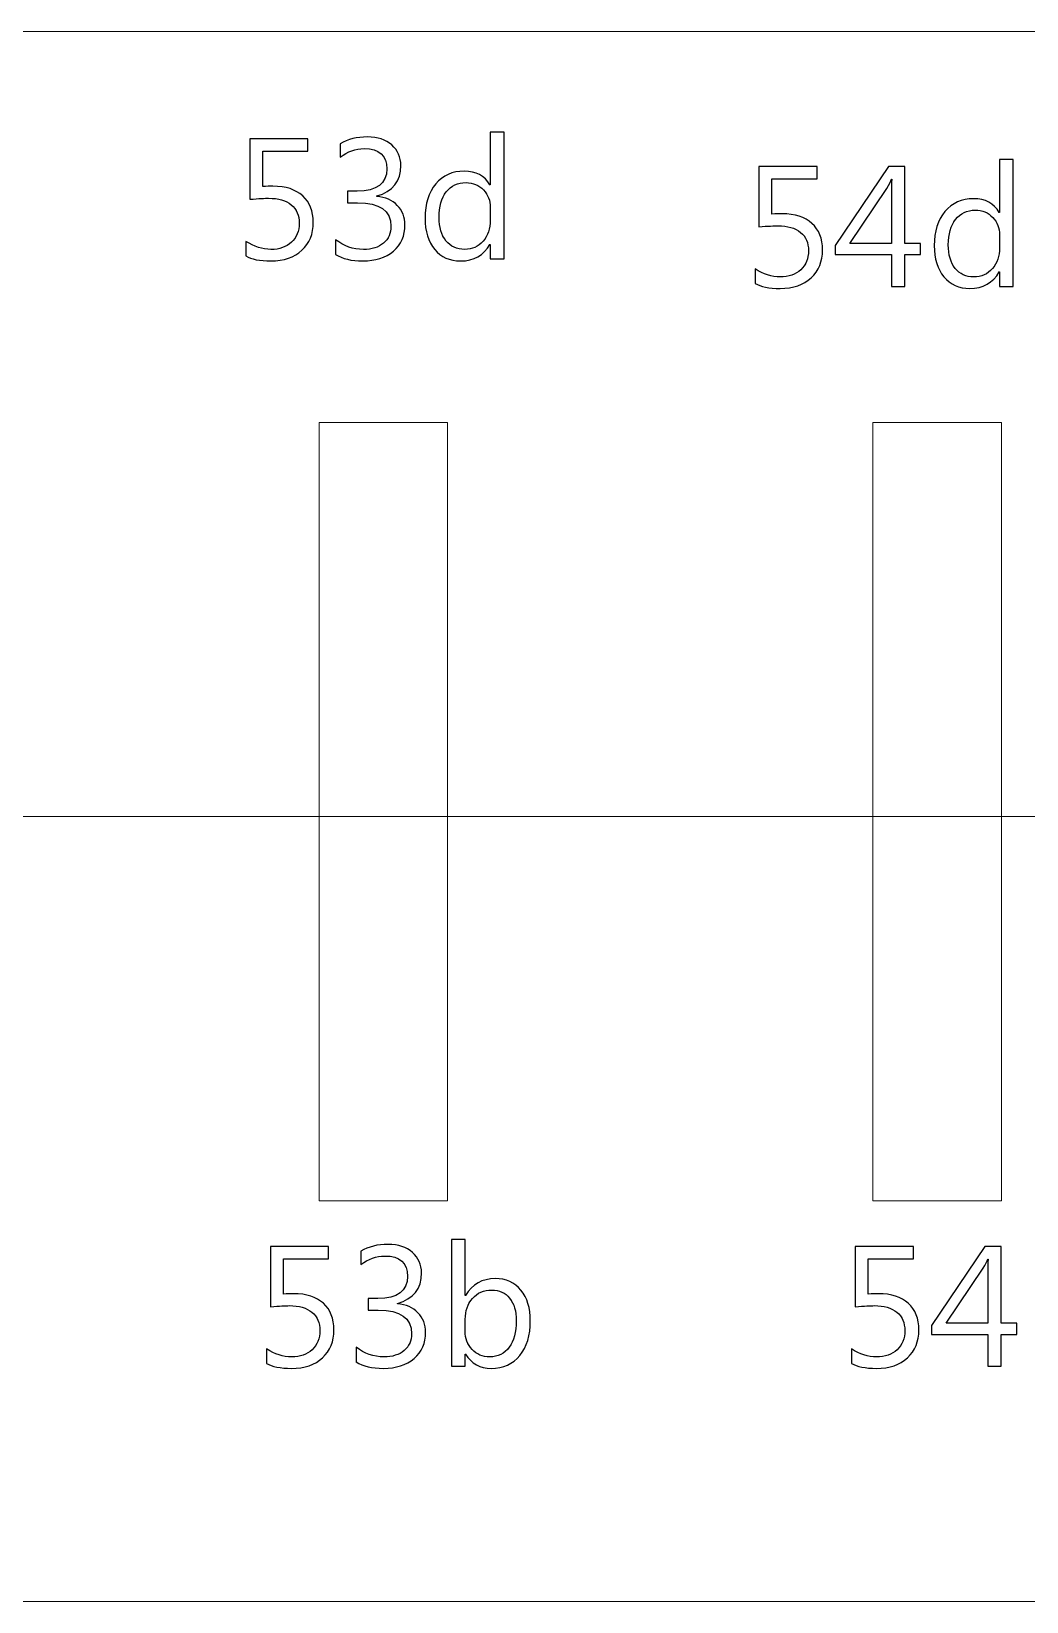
# Model space of a CAD drawing. Header units: centimetres. Extents: x -370 to 378, y -504 to 433.
# Drawn here: x 60.4 to 107.2, y -18.4 to 55.6 of the extents above; entities that cross this region are included whole.
import ezdxf

# ---------------------------------------------------------------- set-up
doc = ezdxf.new("R2010")
doc.units = ezdxf.units.CM
doc.header["$MEASUREMENT"] = 0
doc.layers.add('Camada 1', color=7, linetype='Continuous')
doc.layers.add('Camada 2', color=20, linetype='Continuous')

msp = doc.modelspace()

# ---------------------------------------------------------------- linework, layer by layer
at = {"layer": 'Camada 1', "lineweight": 9}
for points in [[(1.833, 18.613), (152.144, 18.613), (152.144, 55.576), (1.833, 55.576), (1.833, 18.613)], [(73.894, 0.519), (79.94, 0.519), (79.94, 37.166), (73.894, 37.166), (73.894, 0.519)], [(99.954, 0.519), (106.001, 0.519), (106.001, 37.166), (99.954, 37.166), (99.954, 0.519)], [(1.833, -18.351), (152.144, -18.351), (152.144, 18.612), (1.833, 18.612), (1.833, -18.351)]]:
    msp.add_lwpolyline(points, close=True, dxfattribs=at)
at = {"layer": 'Camada 2'}
for points, knots in [([(70.451, 45.004), (70.451, 45.004), (70.451, 45.689), (70.451, 45.689), (70.451, 45.689), (70.837, 45.437), (71.229, 45.31), (71.628, 45.31), (71.628, 45.31), (72.028, 45.31), (72.349, 45.423), (72.593, 45.649), (72.593, 45.649), (72.837, 45.873), (72.959, 46.173), (72.959, 46.545), (72.959, 46.545), (72.959, 46.915), (72.834, 47.204), (72.585, 47.411), (72.585, 47.411), (72.336, 47.618), (71.979, 47.721), (71.514, 47.721), (71.514, 47.721), (71.357, 47.721), (71.061, 47.705), (70.628, 47.674), (70.628, 47.674), (70.628, 47.674), (70.628, 50.512), (70.628, 50.512), (70.628, 50.512), (70.628, 50.512), (73.362, 50.512), (73.362, 50.512), (73.362, 50.512), (73.362, 50.512), (73.362, 49.931), (73.362, 49.931), (73.362, 49.931), (73.362, 49.931), (71.241, 49.931), (71.241, 49.931), (71.241, 49.931), (71.241, 49.931), (71.241, 48.27), (71.241, 48.27), (71.241, 48.27), (71.415, 48.281), (71.575, 48.286), (71.722, 48.286), (71.722, 48.286), (72.326, 48.286), (72.794, 48.134), (73.124, 47.832), (73.124, 47.832), (73.455, 47.529), (73.62, 47.114), (73.62, 46.587), (73.62, 46.587), (73.62, 46.041), (73.443, 45.602), (73.087, 45.27), (73.087, 45.27), (72.731, 44.936), (72.241, 44.77), (71.622, 44.77), (71.622, 44.77), (71.099, 44.77), (70.709, 44.848), (70.451, 45.004)], [0, 0, 0, 0, 0.052632, 0.052632, 0.052632, 0.052632, 0.105263, 0.105263, 0.105263, 0.105263, 0.157895, 0.157895, 0.157895, 0.157895, 0.210526, 0.210526, 0.210526, 0.210526, 0.263158, 0.263158, 0.263158, 0.263158, 0.315789, 0.315789, 0.315789, 0.315789, 0.368421, 0.368421, 0.368421, 0.368421, 0.421053, 0.421053, 0.421053, 0.421053, 0.473684, 0.473684, 0.473684, 0.473684, 0.526316, 0.526316, 0.526316, 0.526316, 0.578947, 0.578947, 0.578947, 0.578947, 0.631579, 0.631579, 0.631579, 0.631579, 0.684211, 0.684211, 0.684211, 0.684211, 0.736842, 0.736842, 0.736842, 0.736842, 0.789474, 0.789474, 0.789474, 0.789474, 0.842105, 0.842105, 0.842105, 0.842105, 0.894737, 0.894737, 0.894737, 0.894737, 1, 1, 1, 1]), ([(74.669, 45.076), (74.669, 45.076), (74.669, 45.77), (74.669, 45.77), (74.669, 45.77), (75.055, 45.463), (75.491, 45.31), (75.977, 45.31), (75.977, 45.31), (76.372, 45.31), (76.686, 45.408), (76.922, 45.606), (76.922, 45.606), (77.157, 45.803), (77.274, 46.07), (77.274, 46.403), (77.274, 46.403), (77.274, 47.142), (76.75, 47.512), (75.702, 47.512), (75.702, 47.512), (75.702, 47.512), (75.233, 47.512), (75.233, 47.512), (75.233, 47.512), (75.233, 47.512), (75.233, 48.06), (75.233, 48.06), (75.233, 48.06), (75.233, 48.06), (75.68, 48.06), (75.68, 48.06), (75.68, 48.06), (76.614, 48.06), (77.08, 48.407), (77.08, 49.099), (77.08, 49.099), (77.08, 49.74), (76.724, 50.06), (76.012, 50.06), (76.012, 50.06), (75.614, 50.06), (75.239, 49.926), (74.887, 49.657), (74.887, 49.657), (74.887, 49.657), (74.887, 50.286), (74.887, 50.286), (74.887, 50.286), (75.249, 50.501), (75.678, 50.609), (76.172, 50.609), (76.172, 50.609), (76.647, 50.609), (77.028, 50.482), (77.314, 50.231), (77.314, 50.231), (77.599, 49.978), (77.742, 49.656), (77.742, 49.262), (77.742, 49.262), (77.742, 48.518), (77.364, 48.04), (76.607, 47.828), (76.607, 47.828), (76.607, 47.828), (76.607, 47.811), (76.607, 47.811), (76.607, 47.811), (77.013, 47.772), (77.336, 47.63), (77.575, 47.384), (77.575, 47.384), (77.815, 47.138), (77.935, 46.832), (77.935, 46.465), (77.935, 46.465), (77.935, 45.957), (77.754, 45.548), (77.389, 45.236), (77.389, 45.236), (77.025, 44.926), (76.545, 44.77), (75.95, 44.77), (75.95, 44.77), (75.413, 44.77), (74.986, 44.872), (74.669, 45.076)], [0, 0, 0, 0, 0.043478, 0.043478, 0.043478, 0.043478, 0.086957, 0.086957, 0.086957, 0.086957, 0.130435, 0.130435, 0.130435, 0.130435, 0.173913, 0.173913, 0.173913, 0.173913, 0.217391, 0.217391, 0.217391, 0.217391, 0.26087, 0.26087, 0.26087, 0.26087, 0.304348, 0.304348, 0.304348, 0.304348, 0.347826, 0.347826, 0.347826, 0.347826, 0.391304, 0.391304, 0.391304, 0.391304, 0.434783, 0.434783, 0.434783, 0.434783, 0.478261, 0.478261, 0.478261, 0.478261, 0.521739, 0.521739, 0.521739, 0.521739, 0.565217, 0.565217, 0.565217, 0.565217, 0.608696, 0.608696, 0.608696, 0.608696, 0.652174, 0.652174, 0.652174, 0.652174, 0.695652, 0.695652, 0.695652, 0.695652, 0.73913, 0.73913, 0.73913, 0.73913, 0.782609, 0.782609, 0.782609, 0.782609, 0.826087, 0.826087, 0.826087, 0.826087, 0.869565, 0.869565, 0.869565, 0.869565, 0.913043, 0.913043, 0.913043, 0.913043, 1, 1, 1, 1]), ([(82.596, 44.867), (82.596, 44.867), (81.951, 44.867), (81.951, 44.867), (81.951, 44.867), (81.951, 44.867), (81.951, 45.547), (81.951, 45.547), (81.951, 45.547), (81.951, 45.547), (81.935, 45.547), (81.935, 45.547), (81.935, 45.547), (81.637, 45.029), (81.174, 44.77), (80.549, 44.77), (80.549, 44.77), (80.043, 44.77), (79.637, 44.95), (79.333, 45.311), (79.333, 45.311), (79.03, 45.673), (78.879, 46.165), (78.879, 46.789), (78.879, 46.789), (78.879, 47.455), (79.047, 47.99), (79.383, 48.392), (79.383, 48.392), (79.719, 48.794), (80.166, 48.996), (80.725, 48.996), (80.725, 48.996), (81.28, 48.996), (81.682, 48.779), (81.935, 48.345), (81.935, 48.345), (81.935, 48.345), (81.951, 48.345), (81.951, 48.345), (81.951, 48.345), (81.951, 48.345), (81.951, 50.834), (81.951, 50.834), (81.951, 50.834), (81.951, 50.834), (82.596, 50.834), (82.596, 50.834), (82.596, 50.834), (82.596, 50.834), (82.596, 44.867), (82.596, 44.867)], [0, 0, 0, 0, 0.071429, 0.071429, 0.071429, 0.071429, 0.142857, 0.142857, 0.142857, 0.142857, 0.214286, 0.214286, 0.214286, 0.214286, 0.285714, 0.285714, 0.285714, 0.285714, 0.357143, 0.357143, 0.357143, 0.357143, 0.428571, 0.428571, 0.428571, 0.428571, 0.5, 0.5, 0.5, 0.5, 0.571429, 0.571429, 0.571429, 0.571429, 0.642857, 0.642857, 0.642857, 0.642857, 0.714286, 0.714286, 0.714286, 0.714286, 0.785714, 0.785714, 0.785714, 0.785714, 0.857143, 0.857143, 0.857143, 0.857143, 1, 1, 1, 1]), ([(106.561, 43.571), (106.561, 43.571), (105.916, 43.571), (105.916, 43.571), (105.916, 43.571), (105.916, 43.571), (105.916, 44.251), (105.916, 44.251), (105.916, 44.251), (105.916, 44.251), (105.9, 44.251), (105.9, 44.251), (105.9, 44.251), (105.602, 43.734), (105.139, 43.474), (104.514, 43.474), (104.514, 43.474), (104.007, 43.474), (103.602, 43.654), (103.298, 44.016), (103.298, 44.016), (102.995, 44.378), (102.844, 44.87), (102.844, 45.493), (102.844, 45.493), (102.844, 46.16), (103.012, 46.695), (103.348, 47.097), (103.348, 47.097), (103.683, 47.499), (104.131, 47.7), (104.69, 47.7), (104.69, 47.7), (105.245, 47.7), (105.647, 47.484), (105.9, 47.05), (105.9, 47.05), (105.9, 47.05), (105.916, 47.05), (105.916, 47.05), (105.916, 47.05), (105.916, 47.05), (105.916, 49.539), (105.916, 49.539), (105.916, 49.539), (105.916, 49.539), (106.561, 49.539), (106.561, 49.539), (106.561, 49.539), (106.561, 49.539), (106.561, 43.571), (106.561, 43.571)], [0, 0, 0, 0, 0.071429, 0.071429, 0.071429, 0.071429, 0.142857, 0.142857, 0.142857, 0.142857, 0.214286, 0.214286, 0.214286, 0.214286, 0.285714, 0.285714, 0.285714, 0.285714, 0.357143, 0.357143, 0.357143, 0.357143, 0.428571, 0.428571, 0.428571, 0.428571, 0.5, 0.5, 0.5, 0.5, 0.571429, 0.571429, 0.571429, 0.571429, 0.642857, 0.642857, 0.642857, 0.642857, 0.714286, 0.714286, 0.714286, 0.714286, 0.785714, 0.785714, 0.785714, 0.785714, 0.857143, 0.857143, 0.857143, 0.857143, 1, 1, 1, 1]), ([(94.416, 43.708), (94.416, 43.708), (94.416, 44.394), (94.416, 44.394), (94.416, 44.394), (94.802, 44.141), (95.194, 44.015), (95.593, 44.015), (95.593, 44.015), (95.993, 44.015), (96.314, 44.128), (96.558, 44.353), (96.558, 44.353), (96.802, 44.578), (96.924, 44.878), (96.924, 45.25), (96.924, 45.25), (96.924, 45.62), (96.799, 45.909), (96.55, 46.115), (96.55, 46.115), (96.3, 46.323), (95.944, 46.426), (95.479, 46.426), (95.479, 46.426), (95.322, 46.426), (95.026, 46.41), (94.593, 46.379), (94.593, 46.379), (94.593, 46.379), (94.593, 49.216), (94.593, 49.216), (94.593, 49.216), (94.593, 49.216), (97.327, 49.216), (97.327, 49.216), (97.327, 49.216), (97.327, 49.216), (97.327, 48.636), (97.327, 48.636), (97.327, 48.636), (97.327, 48.636), (95.206, 48.636), (95.206, 48.636), (95.206, 48.636), (95.206, 48.636), (95.206, 46.974), (95.206, 46.974), (95.206, 46.974), (95.38, 46.985), (95.54, 46.991), (95.687, 46.991), (95.687, 46.991), (96.291, 46.991), (96.759, 46.839), (97.089, 46.536), (97.089, 46.536), (97.42, 46.234), (97.585, 45.818), (97.585, 45.292), (97.585, 45.292), (97.585, 44.746), (97.408, 44.306), (97.052, 43.974), (97.052, 43.974), (96.696, 43.641), (96.206, 43.474), (95.587, 43.474), (95.587, 43.474), (95.064, 43.474), (94.674, 43.552), (94.416, 43.708)], [0, 0, 0, 0, 0.052632, 0.052632, 0.052632, 0.052632, 0.105263, 0.105263, 0.105263, 0.105263, 0.157895, 0.157895, 0.157895, 0.157895, 0.210526, 0.210526, 0.210526, 0.210526, 0.263158, 0.263158, 0.263158, 0.263158, 0.315789, 0.315789, 0.315789, 0.315789, 0.368421, 0.368421, 0.368421, 0.368421, 0.421053, 0.421053, 0.421053, 0.421053, 0.473684, 0.473684, 0.473684, 0.473684, 0.526316, 0.526316, 0.526316, 0.526316, 0.578947, 0.578947, 0.578947, 0.578947, 0.631579, 0.631579, 0.631579, 0.631579, 0.684211, 0.684211, 0.684211, 0.684211, 0.736842, 0.736842, 0.736842, 0.736842, 0.789474, 0.789474, 0.789474, 0.789474, 0.842105, 0.842105, 0.842105, 0.842105, 0.894737, 0.894737, 0.894737, 0.894737, 1, 1, 1, 1]), ([(102.19, 45.071), (102.19, 45.071), (101.464, 45.071), (101.464, 45.071), (101.464, 45.071), (101.464, 45.071), (101.464, 43.571), (101.464, 43.571), (101.464, 43.571), (101.464, 43.571), (100.827, 43.571), (100.827, 43.571), (100.827, 43.571), (100.827, 43.571), (100.827, 45.071), (100.827, 45.071), (100.827, 45.071), (100.827, 45.071), (98.174, 45.071), (98.174, 45.071), (98.174, 45.071), (98.174, 45.071), (98.174, 45.493), (98.174, 45.493), (98.174, 45.493), (98.174, 45.493), (100.686, 49.216), (100.686, 49.216), (100.686, 49.216), (100.686, 49.216), (101.464, 49.216), (101.464, 49.216), (101.464, 49.216), (101.464, 49.216), (101.464, 45.595), (101.464, 45.595), (101.464, 45.595), (101.464, 45.595), (102.19, 45.595), (102.19, 45.595), (102.19, 45.595), (102.19, 45.595), (102.19, 45.071), (102.19, 45.071)], [0, 0, 0, 0, 0.083333, 0.083333, 0.083333, 0.083333, 0.166667, 0.166667, 0.166667, 0.166667, 0.25, 0.25, 0.25, 0.25, 0.333333, 0.333333, 0.333333, 0.333333, 0.416667, 0.416667, 0.416667, 0.416667, 0.5, 0.5, 0.5, 0.5, 0.583333, 0.583333, 0.583333, 0.583333, 0.666667, 0.666667, 0.666667, 0.666667, 0.75, 0.75, 0.75, 0.75, 0.833333, 0.833333, 0.833333, 0.833333, 1, 1, 1, 1]), ([(81.951, 46.689), (81.951, 46.689), (81.951, 47.286), (81.951, 47.286), (81.951, 47.286), (81.951, 47.613), (81.844, 47.889), (81.629, 48.115), (81.629, 48.115), (81.412, 48.342), (81.139, 48.455), (80.809, 48.455), (80.809, 48.455), (80.415, 48.455), (80.104, 48.31), (79.879, 48.021), (79.879, 48.021), (79.653, 47.731), (79.54, 47.33), (79.54, 46.82), (79.54, 46.82), (79.54, 46.353), (79.649, 45.985), (79.865, 45.715), (79.865, 45.715), (80.082, 45.445), (80.372, 45.31), (80.738, 45.31), (80.738, 45.31), (81.098, 45.31), (81.389, 45.441), (81.614, 45.701), (81.614, 45.701), (81.838, 45.962), (81.951, 46.291), (81.951, 46.689)], [0, 0, 0, 0, 0.1, 0.1, 0.1, 0.1, 0.2, 0.2, 0.2, 0.2, 0.3, 0.3, 0.3, 0.3, 0.4, 0.4, 0.4, 0.4, 0.5, 0.5, 0.5, 0.5, 0.6, 0.6, 0.6, 0.6, 0.7, 0.7, 0.7, 0.7, 0.8, 0.8, 0.8, 0.8, 1, 1, 1, 1]), ([(100.827, 45.595), (100.827, 45.595), (100.827, 48.035), (100.827, 48.035), (100.827, 48.035), (100.827, 48.208), (100.833, 48.403), (100.843, 48.618), (100.843, 48.618), (100.843, 48.618), (100.827, 48.618), (100.827, 48.618), (100.827, 48.618), (100.791, 48.523), (100.718, 48.379), (100.611, 48.185), (100.611, 48.185), (100.611, 48.185), (98.874, 45.595), (98.874, 45.595), (98.874, 45.595), (98.874, 45.595), (100.827, 45.595), (100.827, 45.595)], [0, 0, 0, 0, 0.142857, 0.142857, 0.142857, 0.142857, 0.285714, 0.285714, 0.285714, 0.285714, 0.428571, 0.428571, 0.428571, 0.428571, 0.571429, 0.571429, 0.571429, 0.571429, 0.714286, 0.714286, 0.714286, 0.714286, 1, 1, 1, 1]), ([(105.916, 45.394), (105.916, 45.394), (105.916, 45.991), (105.916, 45.991), (105.916, 45.991), (105.916, 46.317), (105.808, 46.594), (105.594, 46.82), (105.594, 46.82), (105.377, 47.047), (105.104, 47.16), (104.774, 47.16), (104.774, 47.16), (104.38, 47.16), (104.069, 47.015), (103.843, 46.726), (103.843, 46.726), (103.618, 46.436), (103.505, 46.035), (103.505, 45.524), (103.505, 45.524), (103.505, 45.058), (103.614, 44.689), (103.83, 44.419), (103.83, 44.419), (104.047, 44.149), (104.337, 44.015), (104.702, 44.015), (104.702, 44.015), (105.063, 44.015), (105.354, 44.145), (105.579, 44.406), (105.579, 44.406), (105.803, 44.667), (105.916, 44.996), (105.916, 45.394)], [0, 0, 0, 0, 0.1, 0.1, 0.1, 0.1, 0.2, 0.2, 0.2, 0.2, 0.3, 0.3, 0.3, 0.3, 0.4, 0.4, 0.4, 0.4, 0.5, 0.5, 0.5, 0.5, 0.6, 0.6, 0.6, 0.6, 0.7, 0.7, 0.7, 0.7, 0.8, 0.8, 0.8, 0.8, 1, 1, 1, 1]), ([(80.786, -6.695), (80.786, -6.695), (80.77, -6.695), (80.77, -6.695), (80.77, -6.695), (80.77, -6.695), (80.77, -7.273), (80.77, -7.273), (80.77, -7.273), (80.77, -7.273), (80.124, -7.273), (80.124, -7.273), (80.124, -7.273), (80.124, -7.273), (80.124, -1.305), (80.124, -1.305), (80.124, -1.305), (80.124, -1.305), (80.77, -1.305), (80.77, -1.305), (80.77, -1.305), (80.77, -1.305), (80.77, -3.945), (80.77, -3.945), (80.77, -3.945), (80.77, -3.945), (80.786, -3.945), (80.786, -3.945), (80.786, -3.945), (81.103, -3.412), (81.568, -3.144), (82.179, -3.144), (82.179, -3.144), (82.697, -3.144), (83.101, -3.324), (83.394, -3.686), (83.394, -3.686), (83.688, -4.047), (83.834, -4.531), (83.834, -5.139), (83.834, -5.139), (83.834, -5.814), (83.67, -6.355), (83.342, -6.761), (83.342, -6.761), (83.013, -7.167), (82.564, -7.37), (81.994, -7.37), (81.994, -7.37), (81.462, -7.37), (81.059, -7.146), (80.786, -6.695)], [0, 0, 0, 0, 0.071429, 0.071429, 0.071429, 0.071429, 0.142857, 0.142857, 0.142857, 0.142857, 0.214286, 0.214286, 0.214286, 0.214286, 0.285714, 0.285714, 0.285714, 0.285714, 0.357143, 0.357143, 0.357143, 0.357143, 0.428571, 0.428571, 0.428571, 0.428571, 0.5, 0.5, 0.5, 0.5, 0.571429, 0.571429, 0.571429, 0.571429, 0.642857, 0.642857, 0.642857, 0.642857, 0.714286, 0.714286, 0.714286, 0.714286, 0.785714, 0.785714, 0.785714, 0.785714, 0.857143, 0.857143, 0.857143, 0.857143, 1, 1, 1, 1]), ([(71.423, -7.136), (71.423, -7.136), (71.423, -6.451), (71.423, -6.451), (71.423, -6.451), (71.808, -6.703), (72.201, -6.83), (72.6, -6.83), (72.6, -6.83), (72.999, -6.83), (73.32, -6.717), (73.565, -6.491), (73.565, -6.491), (73.808, -6.266), (73.931, -5.967), (73.931, -5.594), (73.931, -5.594), (73.931, -5.225), (73.806, -4.936), (73.557, -4.729), (73.557, -4.729), (73.307, -4.522), (72.951, -4.418), (72.486, -4.418), (72.486, -4.418), (72.328, -4.418), (72.033, -4.434), (71.6, -4.466), (71.6, -4.466), (71.6, -4.466), (71.6, -1.628), (71.6, -1.628), (71.6, -1.628), (71.6, -1.628), (74.334, -1.628), (74.334, -1.628), (74.334, -1.628), (74.334, -1.628), (74.334, -2.209), (74.334, -2.209), (74.334, -2.209), (74.334, -2.209), (72.213, -2.209), (72.213, -2.209), (72.213, -2.209), (72.213, -2.209), (72.213, -3.87), (72.213, -3.87), (72.213, -3.87), (72.386, -3.859), (72.546, -3.854), (72.694, -3.854), (72.694, -3.854), (73.298, -3.854), (73.765, -4.006), (74.096, -4.308), (74.096, -4.308), (74.427, -4.611), (74.592, -5.026), (74.592, -5.553), (74.592, -5.553), (74.592, -6.098), (74.415, -6.538), (74.058, -6.87), (74.058, -6.87), (73.702, -7.203), (73.213, -7.37), (72.593, -7.37), (72.593, -7.37), (72.071, -7.37), (71.681, -7.292), (71.423, -7.136)], [0, 0, 0, 0, 0.052632, 0.052632, 0.052632, 0.052632, 0.105263, 0.105263, 0.105263, 0.105263, 0.157895, 0.157895, 0.157895, 0.157895, 0.210526, 0.210526, 0.210526, 0.210526, 0.263158, 0.263158, 0.263158, 0.263158, 0.315789, 0.315789, 0.315789, 0.315789, 0.368421, 0.368421, 0.368421, 0.368421, 0.421053, 0.421053, 0.421053, 0.421053, 0.473684, 0.473684, 0.473684, 0.473684, 0.526316, 0.526316, 0.526316, 0.526316, 0.578947, 0.578947, 0.578947, 0.578947, 0.631579, 0.631579, 0.631579, 0.631579, 0.684211, 0.684211, 0.684211, 0.684211, 0.736842, 0.736842, 0.736842, 0.736842, 0.789474, 0.789474, 0.789474, 0.789474, 0.842105, 0.842105, 0.842105, 0.842105, 0.894737, 0.894737, 0.894737, 0.894737, 1, 1, 1, 1]), ([(75.64, -7.064), (75.64, -7.064), (75.64, -6.37), (75.64, -6.37), (75.64, -6.37), (76.026, -6.676), (76.463, -6.83), (76.948, -6.83), (76.948, -6.83), (77.343, -6.83), (77.658, -6.732), (77.893, -6.534), (77.893, -6.534), (78.128, -6.336), (78.245, -6.07), (78.245, -5.737), (78.245, -5.737), (78.245, -4.998), (77.721, -4.628), (76.674, -4.628), (76.674, -4.628), (76.674, -4.628), (76.205, -4.628), (76.205, -4.628), (76.205, -4.628), (76.205, -4.628), (76.205, -4.08), (76.205, -4.08), (76.205, -4.08), (76.205, -4.08), (76.651, -4.08), (76.651, -4.08), (76.651, -4.08), (77.585, -4.08), (78.052, -3.733), (78.052, -3.041), (78.052, -3.041), (78.052, -2.4), (77.695, -2.08), (76.983, -2.08), (76.983, -2.08), (76.585, -2.08), (76.21, -2.214), (75.858, -2.483), (75.858, -2.483), (75.858, -2.483), (75.858, -1.854), (75.858, -1.854), (75.858, -1.854), (76.221, -1.639), (76.65, -1.531), (77.143, -1.531), (77.143, -1.531), (77.619, -1.531), (77.999, -1.658), (78.286, -1.909), (78.286, -1.909), (78.571, -2.162), (78.713, -2.484), (78.713, -2.878), (78.713, -2.878), (78.713, -3.621), (78.335, -4.1), (77.579, -4.312), (77.579, -4.312), (77.579, -4.312), (77.579, -4.328), (77.579, -4.328), (77.579, -4.328), (77.984, -4.367), (78.307, -4.51), (78.546, -4.756), (78.546, -4.756), (78.787, -5.002), (78.907, -5.308), (78.907, -5.675), (78.907, -5.675), (78.907, -6.183), (78.725, -6.592), (78.361, -6.904), (78.361, -6.904), (77.997, -7.214), (77.517, -7.37), (76.921, -7.37), (76.921, -7.37), (76.385, -7.37), (75.958, -7.268), (75.64, -7.064)], [0, 0, 0, 0, 0.043478, 0.043478, 0.043478, 0.043478, 0.086957, 0.086957, 0.086957, 0.086957, 0.130435, 0.130435, 0.130435, 0.130435, 0.173913, 0.173913, 0.173913, 0.173913, 0.217391, 0.217391, 0.217391, 0.217391, 0.26087, 0.26087, 0.26087, 0.26087, 0.304348, 0.304348, 0.304348, 0.304348, 0.347826, 0.347826, 0.347826, 0.347826, 0.391304, 0.391304, 0.391304, 0.391304, 0.434783, 0.434783, 0.434783, 0.434783, 0.478261, 0.478261, 0.478261, 0.478261, 0.521739, 0.521739, 0.521739, 0.521739, 0.565217, 0.565217, 0.565217, 0.565217, 0.608696, 0.608696, 0.608696, 0.608696, 0.652174, 0.652174, 0.652174, 0.652174, 0.695652, 0.695652, 0.695652, 0.695652, 0.73913, 0.73913, 0.73913, 0.73913, 0.782609, 0.782609, 0.782609, 0.782609, 0.826087, 0.826087, 0.826087, 0.826087, 0.869565, 0.869565, 0.869565, 0.869565, 0.913043, 0.913043, 0.913043, 0.913043, 1, 1, 1, 1]), ([(98.95, -7.136), (98.95, -7.136), (98.95, -6.451), (98.95, -6.451), (98.95, -6.451), (99.336, -6.703), (99.728, -6.83), (100.127, -6.83), (100.127, -6.83), (100.526, -6.83), (100.848, -6.717), (101.092, -6.491), (101.092, -6.491), (101.336, -6.266), (101.458, -5.967), (101.458, -5.594), (101.458, -5.594), (101.458, -5.225), (101.333, -4.936), (101.084, -4.729), (101.084, -4.729), (100.834, -4.522), (100.478, -4.418), (100.013, -4.418), (100.013, -4.418), (99.856, -4.418), (99.56, -4.434), (99.127, -4.466), (99.127, -4.466), (99.127, -4.466), (99.127, -1.628), (99.127, -1.628), (99.127, -1.628), (99.127, -1.628), (101.861, -1.628), (101.861, -1.628), (101.861, -1.628), (101.861, -1.628), (101.861, -2.209), (101.861, -2.209), (101.861, -2.209), (101.861, -2.209), (99.74, -2.209), (99.74, -2.209), (99.74, -2.209), (99.74, -2.209), (99.74, -3.87), (99.74, -3.87), (99.74, -3.87), (99.914, -3.859), (100.073, -3.854), (100.221, -3.854), (100.221, -3.854), (100.825, -3.854), (101.293, -4.006), (101.623, -4.308), (101.623, -4.308), (101.954, -4.611), (102.119, -5.026), (102.119, -5.553), (102.119, -5.553), (102.119, -6.098), (101.942, -6.538), (101.586, -6.87), (101.586, -6.87), (101.229, -7.203), (100.74, -7.37), (100.121, -7.37), (100.121, -7.37), (99.598, -7.37), (99.208, -7.292), (98.95, -7.136)], [0, 0, 0, 0, 0.052632, 0.052632, 0.052632, 0.052632, 0.105263, 0.105263, 0.105263, 0.105263, 0.157895, 0.157895, 0.157895, 0.157895, 0.210526, 0.210526, 0.210526, 0.210526, 0.263158, 0.263158, 0.263158, 0.263158, 0.315789, 0.315789, 0.315789, 0.315789, 0.368421, 0.368421, 0.368421, 0.368421, 0.421053, 0.421053, 0.421053, 0.421053, 0.473684, 0.473684, 0.473684, 0.473684, 0.526316, 0.526316, 0.526316, 0.526316, 0.578947, 0.578947, 0.578947, 0.578947, 0.631579, 0.631579, 0.631579, 0.631579, 0.684211, 0.684211, 0.684211, 0.684211, 0.736842, 0.736842, 0.736842, 0.736842, 0.789474, 0.789474, 0.789474, 0.789474, 0.842105, 0.842105, 0.842105, 0.842105, 0.894737, 0.894737, 0.894737, 0.894737, 1, 1, 1, 1]), ([(106.724, -5.773), (106.724, -5.773), (105.998, -5.773), (105.998, -5.773), (105.998, -5.773), (105.998, -5.773), (105.998, -7.273), (105.998, -7.273), (105.998, -7.273), (105.998, -7.273), (105.361, -7.273), (105.361, -7.273), (105.361, -7.273), (105.361, -7.273), (105.361, -5.773), (105.361, -5.773), (105.361, -5.773), (105.361, -5.773), (102.708, -5.773), (102.708, -5.773), (102.708, -5.773), (102.708, -5.773), (102.708, -5.351), (102.708, -5.351), (102.708, -5.351), (102.708, -5.351), (105.22, -1.628), (105.22, -1.628), (105.22, -1.628), (105.22, -1.628), (105.998, -1.628), (105.998, -1.628), (105.998, -1.628), (105.998, -1.628), (105.998, -5.249), (105.998, -5.249), (105.998, -5.249), (105.998, -5.249), (106.724, -5.249), (106.724, -5.249), (106.724, -5.249), (106.724, -5.249), (106.724, -5.773), (106.724, -5.773)], [0, 0, 0, 0, 0.083333, 0.083333, 0.083333, 0.083333, 0.166667, 0.166667, 0.166667, 0.166667, 0.25, 0.25, 0.25, 0.25, 0.333333, 0.333333, 0.333333, 0.333333, 0.416667, 0.416667, 0.416667, 0.416667, 0.5, 0.5, 0.5, 0.5, 0.583333, 0.583333, 0.583333, 0.583333, 0.666667, 0.666667, 0.666667, 0.666667, 0.75, 0.75, 0.75, 0.75, 0.833333, 0.833333, 0.833333, 0.833333, 1, 1, 1, 1]), ([(105.361, -5.249), (105.361, -5.249), (105.361, -2.809), (105.361, -2.809), (105.361, -2.809), (105.361, -2.636), (105.367, -2.441), (105.377, -2.226), (105.377, -2.226), (105.377, -2.226), (105.361, -2.226), (105.361, -2.226), (105.361, -2.226), (105.325, -2.322), (105.252, -2.465), (105.145, -2.659), (105.145, -2.659), (105.145, -2.659), (103.408, -5.249), (103.408, -5.249), (103.408, -5.249), (103.408, -5.249), (105.361, -5.249), (105.361, -5.249)], [0, 0, 0, 0, 0.142857, 0.142857, 0.142857, 0.142857, 0.285714, 0.285714, 0.285714, 0.285714, 0.428571, 0.428571, 0.428571, 0.428571, 0.571429, 0.571429, 0.571429, 0.571429, 0.714286, 0.714286, 0.714286, 0.714286, 1, 1, 1, 1]), ([(80.77, -5.063), (80.77, -5.063), (80.77, -5.628), (80.77, -5.628), (80.77, -5.628), (80.77, -5.963), (80.878, -6.246), (81.095, -6.48), (81.095, -6.48), (81.311, -6.713), (81.587, -6.83), (81.92, -6.83), (81.92, -6.83), (82.311, -6.83), (82.618, -6.679), (82.839, -6.379), (82.839, -6.379), (83.061, -6.078), (83.173, -5.662), (83.173, -5.127), (83.173, -5.127), (83.173, -4.676), (83.069, -4.323), (82.861, -4.068), (82.861, -4.068), (82.654, -3.812), (82.373, -3.684), (82.018, -3.684), (82.018, -3.684), (81.643, -3.684), (81.341, -3.815), (81.112, -4.077), (81.112, -4.077), (80.884, -4.339), (80.77, -4.668), (80.77, -5.063)], [0, 0, 0, 0, 0.1, 0.1, 0.1, 0.1, 0.2, 0.2, 0.2, 0.2, 0.3, 0.3, 0.3, 0.3, 0.4, 0.4, 0.4, 0.4, 0.5, 0.5, 0.5, 0.5, 0.6, 0.6, 0.6, 0.6, 0.7, 0.7, 0.7, 0.7, 0.8, 0.8, 0.8, 0.8, 1, 1, 1, 1])]:
    msp.add_open_spline(points, degree=3, knots=knots, dxfattribs=at)
at = {"layer": 'Camada 2', "lineweight": 9}
for points, knots in [([(70.451, 45.004), (70.451, 45.004), (70.451, 45.689), (70.451, 45.689), (70.451, 45.689), (70.837, 45.437), (71.229, 45.31), (71.628, 45.31), (71.628, 45.31), (72.028, 45.31), (72.349, 45.423), (72.593, 45.649), (72.593, 45.649), (72.837, 45.873), (72.959, 46.173), (72.959, 46.545), (72.959, 46.545), (72.959, 46.915), (72.834, 47.204), (72.585, 47.411), (72.585, 47.411), (72.336, 47.618), (71.979, 47.721), (71.514, 47.721), (71.514, 47.721), (71.357, 47.721), (71.061, 47.705), (70.628, 47.674), (70.628, 47.674), (70.628, 47.674), (70.628, 50.512), (70.628, 50.512), (70.628, 50.512), (70.628, 50.512), (73.362, 50.512), (73.362, 50.512), (73.362, 50.512), (73.362, 50.512), (73.362, 49.931), (73.362, 49.931), (73.362, 49.931), (73.362, 49.931), (71.241, 49.931), (71.241, 49.931), (71.241, 49.931), (71.241, 49.931), (71.241, 48.27), (71.241, 48.27), (71.241, 48.27), (71.415, 48.281), (71.575, 48.286), (71.722, 48.286), (71.722, 48.286), (72.326, 48.286), (72.794, 48.134), (73.124, 47.832), (73.124, 47.832), (73.455, 47.529), (73.62, 47.114), (73.62, 46.587), (73.62, 46.587), (73.62, 46.041), (73.443, 45.602), (73.087, 45.27), (73.087, 45.27), (72.731, 44.936), (72.241, 44.77), (71.622, 44.77), (71.622, 44.77), (71.099, 44.77), (70.709, 44.848), (70.451, 45.004)], [0, 0, 0, 0, 0.052632, 0.052632, 0.052632, 0.052632, 0.105263, 0.105263, 0.105263, 0.105263, 0.157895, 0.157895, 0.157895, 0.157895, 0.210526, 0.210526, 0.210526, 0.210526, 0.263158, 0.263158, 0.263158, 0.263158, 0.315789, 0.315789, 0.315789, 0.315789, 0.368421, 0.368421, 0.368421, 0.368421, 0.421053, 0.421053, 0.421053, 0.421053, 0.473684, 0.473684, 0.473684, 0.473684, 0.526316, 0.526316, 0.526316, 0.526316, 0.578947, 0.578947, 0.578947, 0.578947, 0.631579, 0.631579, 0.631579, 0.631579, 0.684211, 0.684211, 0.684211, 0.684211, 0.736842, 0.736842, 0.736842, 0.736842, 0.789474, 0.789474, 0.789474, 0.789474, 0.842105, 0.842105, 0.842105, 0.842105, 0.894737, 0.894737, 0.894737, 0.894737, 1, 1, 1, 1]), ([(74.669, 45.076), (74.669, 45.076), (74.669, 45.77), (74.669, 45.77), (74.669, 45.77), (75.055, 45.463), (75.491, 45.31), (75.977, 45.31), (75.977, 45.31), (76.372, 45.31), (76.686, 45.408), (76.922, 45.606), (76.922, 45.606), (77.157, 45.803), (77.274, 46.07), (77.274, 46.403), (77.274, 46.403), (77.274, 47.142), (76.75, 47.512), (75.702, 47.512), (75.702, 47.512), (75.702, 47.512), (75.233, 47.512), (75.233, 47.512), (75.233, 47.512), (75.233, 47.512), (75.233, 48.06), (75.233, 48.06), (75.233, 48.06), (75.233, 48.06), (75.68, 48.06), (75.68, 48.06), (75.68, 48.06), (76.614, 48.06), (77.08, 48.407), (77.08, 49.099), (77.08, 49.099), (77.08, 49.74), (76.724, 50.06), (76.012, 50.06), (76.012, 50.06), (75.614, 50.06), (75.239, 49.926), (74.887, 49.657), (74.887, 49.657), (74.887, 49.657), (74.887, 50.286), (74.887, 50.286), (74.887, 50.286), (75.249, 50.501), (75.678, 50.609), (76.172, 50.609), (76.172, 50.609), (76.647, 50.609), (77.028, 50.482), (77.314, 50.231), (77.314, 50.231), (77.599, 49.978), (77.742, 49.656), (77.742, 49.262), (77.742, 49.262), (77.742, 48.518), (77.364, 48.04), (76.607, 47.828), (76.607, 47.828), (76.607, 47.828), (76.607, 47.811), (76.607, 47.811), (76.607, 47.811), (77.013, 47.772), (77.336, 47.63), (77.575, 47.384), (77.575, 47.384), (77.815, 47.138), (77.935, 46.832), (77.935, 46.465), (77.935, 46.465), (77.935, 45.957), (77.754, 45.548), (77.389, 45.236), (77.389, 45.236), (77.025, 44.926), (76.545, 44.77), (75.95, 44.77), (75.95, 44.77), (75.413, 44.77), (74.986, 44.872), (74.669, 45.076)], [0, 0, 0, 0, 0.043478, 0.043478, 0.043478, 0.043478, 0.086957, 0.086957, 0.086957, 0.086957, 0.130435, 0.130435, 0.130435, 0.130435, 0.173913, 0.173913, 0.173913, 0.173913, 0.217391, 0.217391, 0.217391, 0.217391, 0.26087, 0.26087, 0.26087, 0.26087, 0.304348, 0.304348, 0.304348, 0.304348, 0.347826, 0.347826, 0.347826, 0.347826, 0.391304, 0.391304, 0.391304, 0.391304, 0.434783, 0.434783, 0.434783, 0.434783, 0.478261, 0.478261, 0.478261, 0.478261, 0.521739, 0.521739, 0.521739, 0.521739, 0.565217, 0.565217, 0.565217, 0.565217, 0.608696, 0.608696, 0.608696, 0.608696, 0.652174, 0.652174, 0.652174, 0.652174, 0.695652, 0.695652, 0.695652, 0.695652, 0.73913, 0.73913, 0.73913, 0.73913, 0.782609, 0.782609, 0.782609, 0.782609, 0.826087, 0.826087, 0.826087, 0.826087, 0.869565, 0.869565, 0.869565, 0.869565, 0.913043, 0.913043, 0.913043, 0.913043, 1, 1, 1, 1]), ([(82.596, 44.867), (82.596, 44.867), (81.951, 44.867), (81.951, 44.867), (81.951, 44.867), (81.951, 44.867), (81.951, 45.547), (81.951, 45.547), (81.951, 45.547), (81.951, 45.547), (81.935, 45.547), (81.935, 45.547), (81.935, 45.547), (81.637, 45.029), (81.174, 44.77), (80.549, 44.77), (80.549, 44.77), (80.043, 44.77), (79.637, 44.95), (79.333, 45.311), (79.333, 45.311), (79.03, 45.673), (78.879, 46.165), (78.879, 46.789), (78.879, 46.789), (78.879, 47.455), (79.047, 47.99), (79.383, 48.392), (79.383, 48.392), (79.719, 48.794), (80.166, 48.996), (80.725, 48.996), (80.725, 48.996), (81.28, 48.996), (81.682, 48.779), (81.935, 48.345), (81.935, 48.345), (81.935, 48.345), (81.951, 48.345), (81.951, 48.345), (81.951, 48.345), (81.951, 48.345), (81.951, 50.834), (81.951, 50.834), (81.951, 50.834), (81.951, 50.834), (82.596, 50.834), (82.596, 50.834), (82.596, 50.834), (82.596, 50.834), (82.596, 44.867), (82.596, 44.867)], [0, 0, 0, 0, 0.071429, 0.071429, 0.071429, 0.071429, 0.142857, 0.142857, 0.142857, 0.142857, 0.214286, 0.214286, 0.214286, 0.214286, 0.285714, 0.285714, 0.285714, 0.285714, 0.357143, 0.357143, 0.357143, 0.357143, 0.428571, 0.428571, 0.428571, 0.428571, 0.5, 0.5, 0.5, 0.5, 0.571429, 0.571429, 0.571429, 0.571429, 0.642857, 0.642857, 0.642857, 0.642857, 0.714286, 0.714286, 0.714286, 0.714286, 0.785714, 0.785714, 0.785714, 0.785714, 0.857143, 0.857143, 0.857143, 0.857143, 1, 1, 1, 1]), ([(106.561, 43.571), (106.561, 43.571), (105.916, 43.571), (105.916, 43.571), (105.916, 43.571), (105.916, 43.571), (105.916, 44.251), (105.916, 44.251), (105.916, 44.251), (105.916, 44.251), (105.9, 44.251), (105.9, 44.251), (105.9, 44.251), (105.602, 43.734), (105.139, 43.474), (104.514, 43.474), (104.514, 43.474), (104.007, 43.474), (103.602, 43.654), (103.298, 44.016), (103.298, 44.016), (102.995, 44.378), (102.844, 44.87), (102.844, 45.493), (102.844, 45.493), (102.844, 46.16), (103.012, 46.695), (103.348, 47.097), (103.348, 47.097), (103.683, 47.499), (104.131, 47.7), (104.69, 47.7), (104.69, 47.7), (105.245, 47.7), (105.647, 47.484), (105.9, 47.05), (105.9, 47.05), (105.9, 47.05), (105.916, 47.05), (105.916, 47.05), (105.916, 47.05), (105.916, 47.05), (105.916, 49.539), (105.916, 49.539), (105.916, 49.539), (105.916, 49.539), (106.561, 49.539), (106.561, 49.539), (106.561, 49.539), (106.561, 49.539), (106.561, 43.571), (106.561, 43.571)], [0, 0, 0, 0, 0.071429, 0.071429, 0.071429, 0.071429, 0.142857, 0.142857, 0.142857, 0.142857, 0.214286, 0.214286, 0.214286, 0.214286, 0.285714, 0.285714, 0.285714, 0.285714, 0.357143, 0.357143, 0.357143, 0.357143, 0.428571, 0.428571, 0.428571, 0.428571, 0.5, 0.5, 0.5, 0.5, 0.571429, 0.571429, 0.571429, 0.571429, 0.642857, 0.642857, 0.642857, 0.642857, 0.714286, 0.714286, 0.714286, 0.714286, 0.785714, 0.785714, 0.785714, 0.785714, 0.857143, 0.857143, 0.857143, 0.857143, 1, 1, 1, 1]), ([(94.416, 43.708), (94.416, 43.708), (94.416, 44.394), (94.416, 44.394), (94.416, 44.394), (94.802, 44.141), (95.194, 44.015), (95.593, 44.015), (95.593, 44.015), (95.993, 44.015), (96.314, 44.128), (96.558, 44.353), (96.558, 44.353), (96.802, 44.578), (96.924, 44.878), (96.924, 45.25), (96.924, 45.25), (96.924, 45.62), (96.799, 45.909), (96.55, 46.115), (96.55, 46.115), (96.3, 46.323), (95.944, 46.426), (95.479, 46.426), (95.479, 46.426), (95.322, 46.426), (95.026, 46.41), (94.593, 46.379), (94.593, 46.379), (94.593, 46.379), (94.593, 49.216), (94.593, 49.216), (94.593, 49.216), (94.593, 49.216), (97.327, 49.216), (97.327, 49.216), (97.327, 49.216), (97.327, 49.216), (97.327, 48.636), (97.327, 48.636), (97.327, 48.636), (97.327, 48.636), (95.206, 48.636), (95.206, 48.636), (95.206, 48.636), (95.206, 48.636), (95.206, 46.974), (95.206, 46.974), (95.206, 46.974), (95.38, 46.985), (95.54, 46.991), (95.687, 46.991), (95.687, 46.991), (96.291, 46.991), (96.759, 46.839), (97.089, 46.536), (97.089, 46.536), (97.42, 46.234), (97.585, 45.818), (97.585, 45.292), (97.585, 45.292), (97.585, 44.746), (97.408, 44.306), (97.052, 43.974), (97.052, 43.974), (96.696, 43.641), (96.206, 43.474), (95.587, 43.474), (95.587, 43.474), (95.064, 43.474), (94.674, 43.552), (94.416, 43.708)], [0, 0, 0, 0, 0.052632, 0.052632, 0.052632, 0.052632, 0.105263, 0.105263, 0.105263, 0.105263, 0.157895, 0.157895, 0.157895, 0.157895, 0.210526, 0.210526, 0.210526, 0.210526, 0.263158, 0.263158, 0.263158, 0.263158, 0.315789, 0.315789, 0.315789, 0.315789, 0.368421, 0.368421, 0.368421, 0.368421, 0.421053, 0.421053, 0.421053, 0.421053, 0.473684, 0.473684, 0.473684, 0.473684, 0.526316, 0.526316, 0.526316, 0.526316, 0.578947, 0.578947, 0.578947, 0.578947, 0.631579, 0.631579, 0.631579, 0.631579, 0.684211, 0.684211, 0.684211, 0.684211, 0.736842, 0.736842, 0.736842, 0.736842, 0.789474, 0.789474, 0.789474, 0.789474, 0.842105, 0.842105, 0.842105, 0.842105, 0.894737, 0.894737, 0.894737, 0.894737, 1, 1, 1, 1]), ([(102.19, 45.071), (102.19, 45.071), (101.464, 45.071), (101.464, 45.071), (101.464, 45.071), (101.464, 45.071), (101.464, 43.571), (101.464, 43.571), (101.464, 43.571), (101.464, 43.571), (100.827, 43.571), (100.827, 43.571), (100.827, 43.571), (100.827, 43.571), (100.827, 45.071), (100.827, 45.071), (100.827, 45.071), (100.827, 45.071), (98.174, 45.071), (98.174, 45.071), (98.174, 45.071), (98.174, 45.071), (98.174, 45.493), (98.174, 45.493), (98.174, 45.493), (98.174, 45.493), (100.686, 49.216), (100.686, 49.216), (100.686, 49.216), (100.686, 49.216), (101.464, 49.216), (101.464, 49.216), (101.464, 49.216), (101.464, 49.216), (101.464, 45.595), (101.464, 45.595), (101.464, 45.595), (101.464, 45.595), (102.19, 45.595), (102.19, 45.595), (102.19, 45.595), (102.19, 45.595), (102.19, 45.071), (102.19, 45.071)], [0, 0, 0, 0, 0.083333, 0.083333, 0.083333, 0.083333, 0.166667, 0.166667, 0.166667, 0.166667, 0.25, 0.25, 0.25, 0.25, 0.333333, 0.333333, 0.333333, 0.333333, 0.416667, 0.416667, 0.416667, 0.416667, 0.5, 0.5, 0.5, 0.5, 0.583333, 0.583333, 0.583333, 0.583333, 0.666667, 0.666667, 0.666667, 0.666667, 0.75, 0.75, 0.75, 0.75, 0.833333, 0.833333, 0.833333, 0.833333, 1, 1, 1, 1]), ([(81.951, 46.689), (81.951, 46.689), (81.951, 47.286), (81.951, 47.286), (81.951, 47.286), (81.951, 47.613), (81.844, 47.889), (81.629, 48.115), (81.629, 48.115), (81.412, 48.342), (81.139, 48.455), (80.809, 48.455), (80.809, 48.455), (80.415, 48.455), (80.104, 48.31), (79.879, 48.021), (79.879, 48.021), (79.653, 47.731), (79.54, 47.33), (79.54, 46.82), (79.54, 46.82), (79.54, 46.353), (79.649, 45.985), (79.865, 45.715), (79.865, 45.715), (80.082, 45.445), (80.372, 45.31), (80.738, 45.31), (80.738, 45.31), (81.098, 45.31), (81.389, 45.441), (81.614, 45.701), (81.614, 45.701), (81.838, 45.962), (81.951, 46.291), (81.951, 46.689)], [0, 0, 0, 0, 0.1, 0.1, 0.1, 0.1, 0.2, 0.2, 0.2, 0.2, 0.3, 0.3, 0.3, 0.3, 0.4, 0.4, 0.4, 0.4, 0.5, 0.5, 0.5, 0.5, 0.6, 0.6, 0.6, 0.6, 0.7, 0.7, 0.7, 0.7, 0.8, 0.8, 0.8, 0.8, 1, 1, 1, 1]), ([(100.827, 45.595), (100.827, 45.595), (100.827, 48.035), (100.827, 48.035), (100.827, 48.035), (100.827, 48.208), (100.833, 48.403), (100.843, 48.618), (100.843, 48.618), (100.843, 48.618), (100.827, 48.618), (100.827, 48.618), (100.827, 48.618), (100.791, 48.523), (100.718, 48.379), (100.611, 48.185), (100.611, 48.185), (100.611, 48.185), (98.874, 45.595), (98.874, 45.595), (98.874, 45.595), (98.874, 45.595), (100.827, 45.595), (100.827, 45.595)], [0, 0, 0, 0, 0.142857, 0.142857, 0.142857, 0.142857, 0.285714, 0.285714, 0.285714, 0.285714, 0.428571, 0.428571, 0.428571, 0.428571, 0.571429, 0.571429, 0.571429, 0.571429, 0.714286, 0.714286, 0.714286, 0.714286, 1, 1, 1, 1]), ([(105.916, 45.394), (105.916, 45.394), (105.916, 45.991), (105.916, 45.991), (105.916, 45.991), (105.916, 46.317), (105.808, 46.594), (105.594, 46.82), (105.594, 46.82), (105.377, 47.047), (105.104, 47.16), (104.774, 47.16), (104.774, 47.16), (104.38, 47.16), (104.069, 47.015), (103.843, 46.726), (103.843, 46.726), (103.618, 46.436), (103.505, 46.035), (103.505, 45.524), (103.505, 45.524), (103.505, 45.058), (103.614, 44.689), (103.83, 44.419), (103.83, 44.419), (104.047, 44.149), (104.337, 44.015), (104.702, 44.015), (104.702, 44.015), (105.063, 44.015), (105.354, 44.145), (105.579, 44.406), (105.579, 44.406), (105.803, 44.667), (105.916, 44.996), (105.916, 45.394)], [0, 0, 0, 0, 0.1, 0.1, 0.1, 0.1, 0.2, 0.2, 0.2, 0.2, 0.3, 0.3, 0.3, 0.3, 0.4, 0.4, 0.4, 0.4, 0.5, 0.5, 0.5, 0.5, 0.6, 0.6, 0.6, 0.6, 0.7, 0.7, 0.7, 0.7, 0.8, 0.8, 0.8, 0.8, 1, 1, 1, 1]), ([(80.786, -6.695), (80.786, -6.695), (80.77, -6.695), (80.77, -6.695), (80.77, -6.695), (80.77, -6.695), (80.77, -7.273), (80.77, -7.273), (80.77, -7.273), (80.77, -7.273), (80.124, -7.273), (80.124, -7.273), (80.124, -7.273), (80.124, -7.273), (80.124, -1.305), (80.124, -1.305), (80.124, -1.305), (80.124, -1.305), (80.77, -1.305), (80.77, -1.305), (80.77, -1.305), (80.77, -1.305), (80.77, -3.945), (80.77, -3.945), (80.77, -3.945), (80.77, -3.945), (80.786, -3.945), (80.786, -3.945), (80.786, -3.945), (81.103, -3.412), (81.568, -3.144), (82.179, -3.144), (82.179, -3.144), (82.697, -3.144), (83.101, -3.324), (83.394, -3.686), (83.394, -3.686), (83.688, -4.047), (83.834, -4.531), (83.834, -5.139), (83.834, -5.139), (83.834, -5.814), (83.67, -6.355), (83.342, -6.761), (83.342, -6.761), (83.013, -7.167), (82.564, -7.37), (81.994, -7.37), (81.994, -7.37), (81.462, -7.37), (81.059, -7.146), (80.786, -6.695)], [0, 0, 0, 0, 0.071429, 0.071429, 0.071429, 0.071429, 0.142857, 0.142857, 0.142857, 0.142857, 0.214286, 0.214286, 0.214286, 0.214286, 0.285714, 0.285714, 0.285714, 0.285714, 0.357143, 0.357143, 0.357143, 0.357143, 0.428571, 0.428571, 0.428571, 0.428571, 0.5, 0.5, 0.5, 0.5, 0.571429, 0.571429, 0.571429, 0.571429, 0.642857, 0.642857, 0.642857, 0.642857, 0.714286, 0.714286, 0.714286, 0.714286, 0.785714, 0.785714, 0.785714, 0.785714, 0.857143, 0.857143, 0.857143, 0.857143, 1, 1, 1, 1]), ([(71.423, -7.136), (71.423, -7.136), (71.423, -6.451), (71.423, -6.451), (71.423, -6.451), (71.808, -6.703), (72.201, -6.83), (72.6, -6.83), (72.6, -6.83), (72.999, -6.83), (73.32, -6.717), (73.565, -6.491), (73.565, -6.491), (73.808, -6.266), (73.931, -5.967), (73.931, -5.594), (73.931, -5.594), (73.931, -5.225), (73.806, -4.936), (73.557, -4.729), (73.557, -4.729), (73.307, -4.522), (72.951, -4.418), (72.486, -4.418), (72.486, -4.418), (72.328, -4.418), (72.033, -4.434), (71.6, -4.466), (71.6, -4.466), (71.6, -4.466), (71.6, -1.628), (71.6, -1.628), (71.6, -1.628), (71.6, -1.628), (74.334, -1.628), (74.334, -1.628), (74.334, -1.628), (74.334, -1.628), (74.334, -2.209), (74.334, -2.209), (74.334, -2.209), (74.334, -2.209), (72.213, -2.209), (72.213, -2.209), (72.213, -2.209), (72.213, -2.209), (72.213, -3.87), (72.213, -3.87), (72.213, -3.87), (72.386, -3.859), (72.546, -3.854), (72.694, -3.854), (72.694, -3.854), (73.298, -3.854), (73.765, -4.006), (74.096, -4.308), (74.096, -4.308), (74.427, -4.611), (74.592, -5.026), (74.592, -5.553), (74.592, -5.553), (74.592, -6.098), (74.415, -6.538), (74.058, -6.87), (74.058, -6.87), (73.702, -7.203), (73.213, -7.37), (72.593, -7.37), (72.593, -7.37), (72.071, -7.37), (71.681, -7.292), (71.423, -7.136)], [0, 0, 0, 0, 0.052632, 0.052632, 0.052632, 0.052632, 0.105263, 0.105263, 0.105263, 0.105263, 0.157895, 0.157895, 0.157895, 0.157895, 0.210526, 0.210526, 0.210526, 0.210526, 0.263158, 0.263158, 0.263158, 0.263158, 0.315789, 0.315789, 0.315789, 0.315789, 0.368421, 0.368421, 0.368421, 0.368421, 0.421053, 0.421053, 0.421053, 0.421053, 0.473684, 0.473684, 0.473684, 0.473684, 0.526316, 0.526316, 0.526316, 0.526316, 0.578947, 0.578947, 0.578947, 0.578947, 0.631579, 0.631579, 0.631579, 0.631579, 0.684211, 0.684211, 0.684211, 0.684211, 0.736842, 0.736842, 0.736842, 0.736842, 0.789474, 0.789474, 0.789474, 0.789474, 0.842105, 0.842105, 0.842105, 0.842105, 0.894737, 0.894737, 0.894737, 0.894737, 1, 1, 1, 1]), ([(75.64, -7.064), (75.64, -7.064), (75.64, -6.37), (75.64, -6.37), (75.64, -6.37), (76.026, -6.676), (76.463, -6.83), (76.948, -6.83), (76.948, -6.83), (77.343, -6.83), (77.658, -6.732), (77.893, -6.534), (77.893, -6.534), (78.128, -6.336), (78.245, -6.07), (78.245, -5.737), (78.245, -5.737), (78.245, -4.998), (77.721, -4.628), (76.674, -4.628), (76.674, -4.628), (76.674, -4.628), (76.205, -4.628), (76.205, -4.628), (76.205, -4.628), (76.205, -4.628), (76.205, -4.08), (76.205, -4.08), (76.205, -4.08), (76.205, -4.08), (76.651, -4.08), (76.651, -4.08), (76.651, -4.08), (77.585, -4.08), (78.052, -3.733), (78.052, -3.041), (78.052, -3.041), (78.052, -2.4), (77.695, -2.08), (76.983, -2.08), (76.983, -2.08), (76.585, -2.08), (76.21, -2.214), (75.858, -2.483), (75.858, -2.483), (75.858, -2.483), (75.858, -1.854), (75.858, -1.854), (75.858, -1.854), (76.221, -1.639), (76.65, -1.531), (77.143, -1.531), (77.143, -1.531), (77.619, -1.531), (77.999, -1.658), (78.286, -1.909), (78.286, -1.909), (78.571, -2.162), (78.713, -2.484), (78.713, -2.878), (78.713, -2.878), (78.713, -3.621), (78.335, -4.1), (77.579, -4.312), (77.579, -4.312), (77.579, -4.312), (77.579, -4.328), (77.579, -4.328), (77.579, -4.328), (77.984, -4.367), (78.307, -4.51), (78.546, -4.756), (78.546, -4.756), (78.787, -5.002), (78.907, -5.308), (78.907, -5.675), (78.907, -5.675), (78.907, -6.183), (78.725, -6.592), (78.361, -6.904), (78.361, -6.904), (77.997, -7.214), (77.517, -7.37), (76.921, -7.37), (76.921, -7.37), (76.385, -7.37), (75.958, -7.268), (75.64, -7.064)], [0, 0, 0, 0, 0.043478, 0.043478, 0.043478, 0.043478, 0.086957, 0.086957, 0.086957, 0.086957, 0.130435, 0.130435, 0.130435, 0.130435, 0.173913, 0.173913, 0.173913, 0.173913, 0.217391, 0.217391, 0.217391, 0.217391, 0.26087, 0.26087, 0.26087, 0.26087, 0.304348, 0.304348, 0.304348, 0.304348, 0.347826, 0.347826, 0.347826, 0.347826, 0.391304, 0.391304, 0.391304, 0.391304, 0.434783, 0.434783, 0.434783, 0.434783, 0.478261, 0.478261, 0.478261, 0.478261, 0.521739, 0.521739, 0.521739, 0.521739, 0.565217, 0.565217, 0.565217, 0.565217, 0.608696, 0.608696, 0.608696, 0.608696, 0.652174, 0.652174, 0.652174, 0.652174, 0.695652, 0.695652, 0.695652, 0.695652, 0.73913, 0.73913, 0.73913, 0.73913, 0.782609, 0.782609, 0.782609, 0.782609, 0.826087, 0.826087, 0.826087, 0.826087, 0.869565, 0.869565, 0.869565, 0.869565, 0.913043, 0.913043, 0.913043, 0.913043, 1, 1, 1, 1]), ([(98.95, -7.136), (98.95, -7.136), (98.95, -6.451), (98.95, -6.451), (98.95, -6.451), (99.336, -6.703), (99.728, -6.83), (100.127, -6.83), (100.127, -6.83), (100.526, -6.83), (100.848, -6.717), (101.092, -6.491), (101.092, -6.491), (101.336, -6.266), (101.458, -5.967), (101.458, -5.594), (101.458, -5.594), (101.458, -5.225), (101.333, -4.936), (101.084, -4.729), (101.084, -4.729), (100.834, -4.522), (100.478, -4.418), (100.013, -4.418), (100.013, -4.418), (99.856, -4.418), (99.56, -4.434), (99.127, -4.466), (99.127, -4.466), (99.127, -4.466), (99.127, -1.628), (99.127, -1.628), (99.127, -1.628), (99.127, -1.628), (101.861, -1.628), (101.861, -1.628), (101.861, -1.628), (101.861, -1.628), (101.861, -2.209), (101.861, -2.209), (101.861, -2.209), (101.861, -2.209), (99.74, -2.209), (99.74, -2.209), (99.74, -2.209), (99.74, -2.209), (99.74, -3.87), (99.74, -3.87), (99.74, -3.87), (99.914, -3.859), (100.073, -3.854), (100.221, -3.854), (100.221, -3.854), (100.825, -3.854), (101.293, -4.006), (101.623, -4.308), (101.623, -4.308), (101.954, -4.611), (102.119, -5.026), (102.119, -5.553), (102.119, -5.553), (102.119, -6.098), (101.942, -6.538), (101.586, -6.87), (101.586, -6.87), (101.229, -7.203), (100.74, -7.37), (100.121, -7.37), (100.121, -7.37), (99.598, -7.37), (99.208, -7.292), (98.95, -7.136)], [0, 0, 0, 0, 0.052632, 0.052632, 0.052632, 0.052632, 0.105263, 0.105263, 0.105263, 0.105263, 0.157895, 0.157895, 0.157895, 0.157895, 0.210526, 0.210526, 0.210526, 0.210526, 0.263158, 0.263158, 0.263158, 0.263158, 0.315789, 0.315789, 0.315789, 0.315789, 0.368421, 0.368421, 0.368421, 0.368421, 0.421053, 0.421053, 0.421053, 0.421053, 0.473684, 0.473684, 0.473684, 0.473684, 0.526316, 0.526316, 0.526316, 0.526316, 0.578947, 0.578947, 0.578947, 0.578947, 0.631579, 0.631579, 0.631579, 0.631579, 0.684211, 0.684211, 0.684211, 0.684211, 0.736842, 0.736842, 0.736842, 0.736842, 0.789474, 0.789474, 0.789474, 0.789474, 0.842105, 0.842105, 0.842105, 0.842105, 0.894737, 0.894737, 0.894737, 0.894737, 1, 1, 1, 1]), ([(106.724, -5.773), (106.724, -5.773), (105.998, -5.773), (105.998, -5.773), (105.998, -5.773), (105.998, -5.773), (105.998, -7.273), (105.998, -7.273), (105.998, -7.273), (105.998, -7.273), (105.361, -7.273), (105.361, -7.273), (105.361, -7.273), (105.361, -7.273), (105.361, -5.773), (105.361, -5.773), (105.361, -5.773), (105.361, -5.773), (102.708, -5.773), (102.708, -5.773), (102.708, -5.773), (102.708, -5.773), (102.708, -5.351), (102.708, -5.351), (102.708, -5.351), (102.708, -5.351), (105.22, -1.628), (105.22, -1.628), (105.22, -1.628), (105.22, -1.628), (105.998, -1.628), (105.998, -1.628), (105.998, -1.628), (105.998, -1.628), (105.998, -5.249), (105.998, -5.249), (105.998, -5.249), (105.998, -5.249), (106.724, -5.249), (106.724, -5.249), (106.724, -5.249), (106.724, -5.249), (106.724, -5.773), (106.724, -5.773)], [0, 0, 0, 0, 0.083333, 0.083333, 0.083333, 0.083333, 0.166667, 0.166667, 0.166667, 0.166667, 0.25, 0.25, 0.25, 0.25, 0.333333, 0.333333, 0.333333, 0.333333, 0.416667, 0.416667, 0.416667, 0.416667, 0.5, 0.5, 0.5, 0.5, 0.583333, 0.583333, 0.583333, 0.583333, 0.666667, 0.666667, 0.666667, 0.666667, 0.75, 0.75, 0.75, 0.75, 0.833333, 0.833333, 0.833333, 0.833333, 1, 1, 1, 1]), ([(105.361, -5.249), (105.361, -5.249), (105.361, -2.809), (105.361, -2.809), (105.361, -2.809), (105.361, -2.636), (105.367, -2.441), (105.377, -2.226), (105.377, -2.226), (105.377, -2.226), (105.361, -2.226), (105.361, -2.226), (105.361, -2.226), (105.325, -2.322), (105.252, -2.465), (105.145, -2.659), (105.145, -2.659), (105.145, -2.659), (103.408, -5.249), (103.408, -5.249), (103.408, -5.249), (103.408, -5.249), (105.361, -5.249), (105.361, -5.249)], [0, 0, 0, 0, 0.142857, 0.142857, 0.142857, 0.142857, 0.285714, 0.285714, 0.285714, 0.285714, 0.428571, 0.428571, 0.428571, 0.428571, 0.571429, 0.571429, 0.571429, 0.571429, 0.714286, 0.714286, 0.714286, 0.714286, 1, 1, 1, 1]), ([(80.77, -5.063), (80.77, -5.063), (80.77, -5.628), (80.77, -5.628), (80.77, -5.628), (80.77, -5.963), (80.878, -6.246), (81.095, -6.48), (81.095, -6.48), (81.311, -6.713), (81.587, -6.83), (81.92, -6.83), (81.92, -6.83), (82.311, -6.83), (82.618, -6.679), (82.839, -6.379), (82.839, -6.379), (83.061, -6.078), (83.173, -5.662), (83.173, -5.127), (83.173, -5.127), (83.173, -4.676), (83.069, -4.323), (82.861, -4.068), (82.861, -4.068), (82.654, -3.812), (82.373, -3.684), (82.018, -3.684), (82.018, -3.684), (81.643, -3.684), (81.341, -3.815), (81.112, -4.077), (81.112, -4.077), (80.884, -4.339), (80.77, -4.668), (80.77, -5.063)], [0, 0, 0, 0, 0.1, 0.1, 0.1, 0.1, 0.2, 0.2, 0.2, 0.2, 0.3, 0.3, 0.3, 0.3, 0.4, 0.4, 0.4, 0.4, 0.5, 0.5, 0.5, 0.5, 0.6, 0.6, 0.6, 0.6, 0.7, 0.7, 0.7, 0.7, 0.8, 0.8, 0.8, 0.8, 1, 1, 1, 1])]:
    msp.add_open_spline(points, degree=3, knots=knots, dxfattribs=at)

doc.saveas('drawing.dxf')
